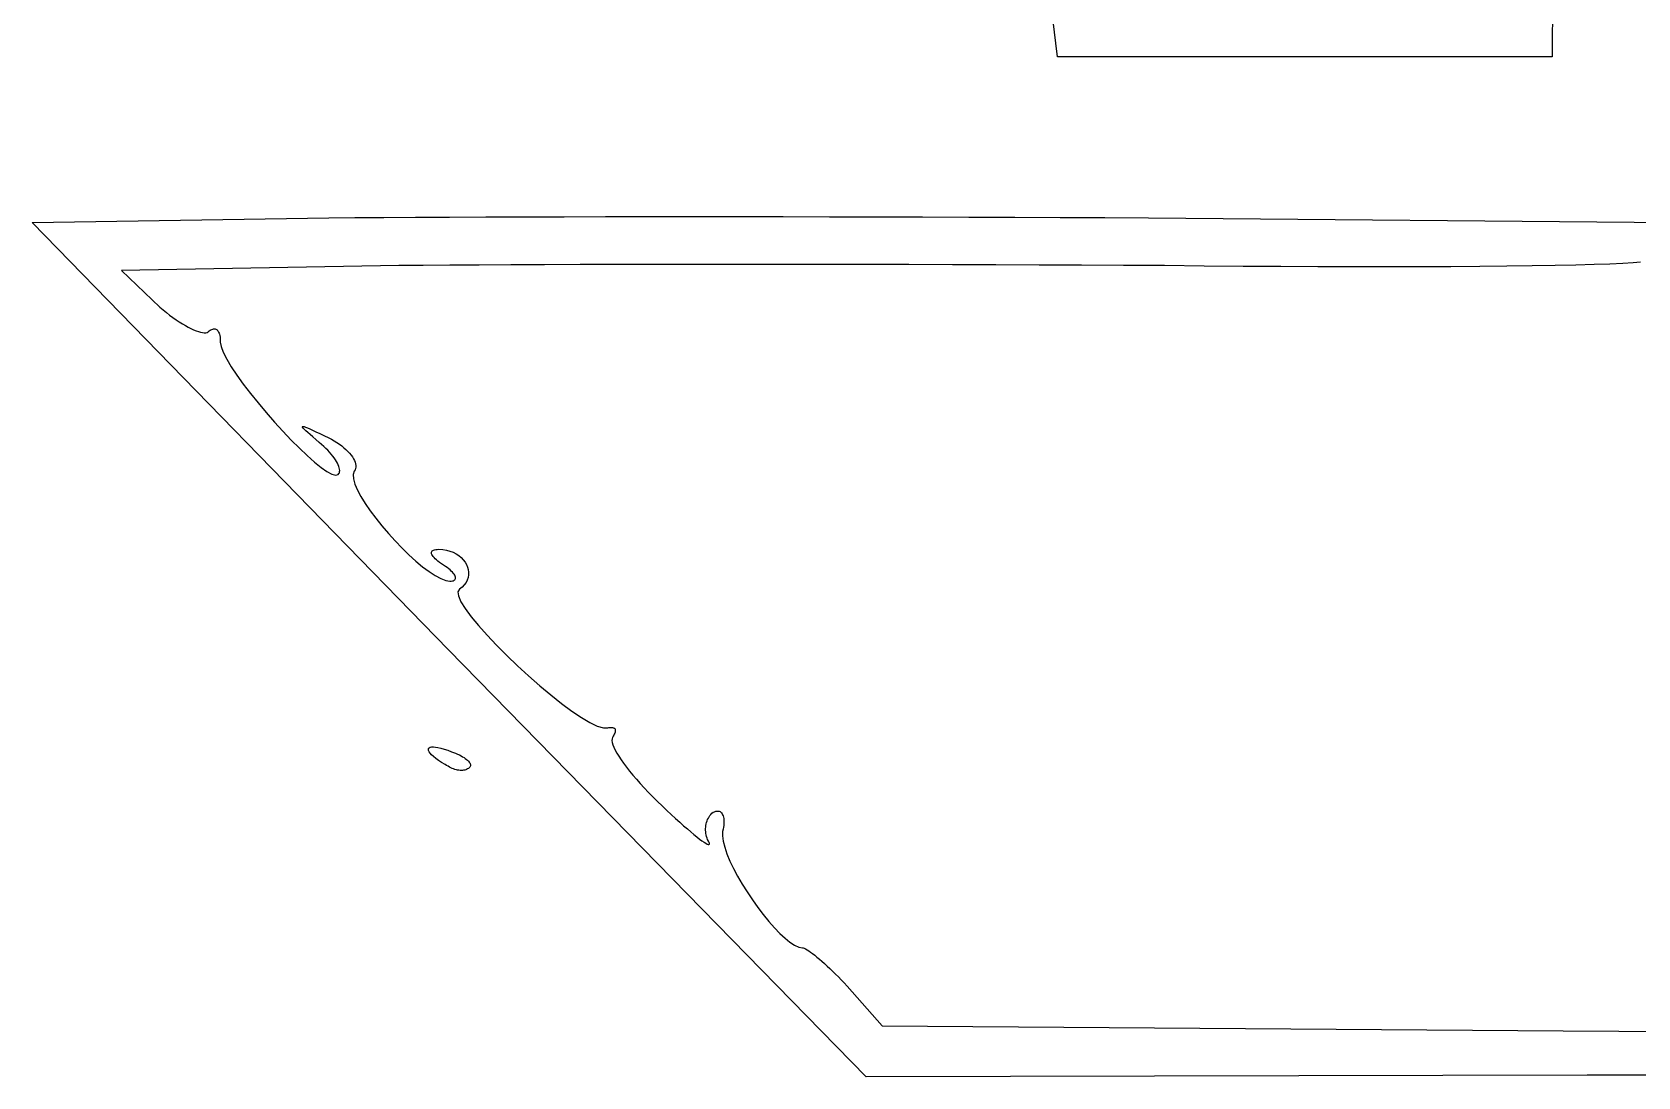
# Model space of a CAD drawing. Header units: metres. Extents: x -185 to 1201, y -340 to 309.
# Drawn here: x 868.35 to 886.11, y 54.33 to 65.89 of the extents above; entities that cross this region are included whole.
import ezdxf

# ---------------------------------------------------------------- set-up
doc = ezdxf.new("R2010")
doc.units = ezdxf.units.M

msp = doc.modelspace()

# ---------------------------------------------------------------- linework, layer by layer
for p, q in [((885.193, 70.6089), (885.158, 65.6171)), ((879.69, 65.6171), (879.637, 66.0404)), ((885.158, 65.6171), (879.69, 65.6171)), ((868.348, 63.7826), (871.629, 63.8356)), ((872.952, 59.0554), (868.348, 63.7826)), ((871.629, 63.8356), (871.918, 63.8381)), ((871.918, 63.8381), (872.238, 63.8403)), ((872.238, 63.8403), (872.588, 63.8423)), ((872.588, 63.8423), (872.964, 63.844)), ((872.964, 63.844), (873.365, 63.8455)), ((873.365, 63.8455), (873.788, 63.8467)), ((873.788, 63.8467), (874.231, 63.8476)), ((874.231, 63.8476), (874.69, 63.8483)), ((874.69, 63.8483), (875.165, 63.8486)), ((875.165, 63.8486), (875.652, 63.8488)), ((875.652, 63.8488), (876.15, 63.8486)), ((876.15, 63.8486), (876.655, 63.8483)), ((876.655, 63.8483), (877.166, 63.8476)), ((877.166, 63.8476), (877.68, 63.8467)), ((877.68, 63.8467), (878.194, 63.8455)), ((878.194, 63.8455), (878.707, 63.844)), ((878.707, 63.844), (879.216, 63.8423)), ((879.216, 63.8423), (879.719, 63.8403)), ((879.719, 63.8403), (880.212, 63.8381)), ((880.212, 63.8381), (880.695, 63.8356)), ((880.695, 63.8356), (886.481, 63.7826)), ((872.405, 63.3064), (869.336, 63.2535)), ((869.336, 63.2535), (869.759, 62.8478)), ((872.672, 63.3089), (872.405, 63.3064)), ((872.969, 63.3112), (872.672, 63.3089)), ((873.293, 63.3131), (872.969, 63.3112)), ((873.643, 63.3148), (873.293, 63.3131)), ((874.015, 63.3163), (873.643, 63.3148)), ((874.409, 63.3175), (874.015, 63.3163)), ((874.822, 63.3184), (874.409, 63.3175)), ((875.25, 63.3191), (874.822, 63.3184)), ((875.693, 63.3195), (875.25, 63.3191)), ((876.149, 63.3196), (875.693, 63.3195)), ((876.613, 63.3195), (876.149, 63.3196)), ((877.086, 63.3191), (876.613, 63.3195)), ((877.564, 63.3184), (877.086, 63.3191)), ((878.045, 63.3175), (877.564, 63.3184)), ((878.527, 63.3163), (878.045, 63.3175)), ((879.007, 63.3148), (878.527, 63.3163)), ((879.484, 63.3131), (879.007, 63.3148)), ((879.955, 63.3112), (879.484, 63.3131)), ((880.418, 63.3089), (879.955, 63.3112)), ((880.871, 63.3064), (880.418, 63.3089)), ((881.311, 63.3016), (880.871, 63.3064)), ((881.742, 63.2979), (881.311, 63.3016)), ((882.16, 63.2951), (881.742, 63.2979)), ((882.567, 63.2933), (882.16, 63.2951)), ((882.959, 63.2923), (882.567, 63.2933)), ((883.336, 63.2923), (882.959, 63.2923)), ((883.695, 63.293), (883.336, 63.2923)), ((884.037, 63.2945), (883.695, 63.293)), ((884.359, 63.2968), (884.037, 63.2945)), ((884.659, 63.2998), (884.359, 63.2968)), ((884.938, 63.3034), (884.659, 63.2998)), ((885.192, 63.3077), (884.938, 63.3034)), ((885.421, 63.3125), (885.192, 63.3077)), ((885.623, 63.3179), (885.421, 63.3125)), ((885.798, 63.3237), (885.623, 63.3179)), ((885.942, 63.3301), (885.798, 63.3237)), ((886.056, 63.3369), (885.942, 63.3301)), ((886.138, 63.344), (886.056, 63.3369)), ((869.759, 62.8478), (869.796, 62.8167)), ((869.796, 62.8167), (869.833, 62.787)), ((869.833, 62.787), (869.869, 62.7588)), ((869.869, 62.7588), (869.906, 62.7322)), ((869.906, 62.7322), (869.941, 62.7072)), ((869.941, 62.7072), (869.976, 62.6839)), ((869.976, 62.6839), (870.01, 62.6625)), ((870.01, 62.6625), (870.043, 62.6429)), ((870.043, 62.6429), (870.075, 62.6252)), ((870.075, 62.6252), (870.105, 62.6096)), ((870.105, 62.6096), (870.134, 62.5962)), ((870.134, 62.5962), (870.161, 62.5849)), ((870.161, 62.5849), (870.187, 62.5759)), ((870.187, 62.5759), (870.211, 62.5692)), ((870.211, 62.5692), (870.233, 62.565)), ((870.233, 62.565), (870.252, 62.5633)), ((870.252, 62.5633), (870.269, 62.5642)), ((870.269, 62.5642), (870.284, 62.5677)), ((870.284, 62.5677), (870.296, 62.5741)), ((870.296, 62.5741), (870.306, 62.5832)), ((870.306, 62.5832), (870.316, 62.5905)), ((870.316, 62.5905), (870.326, 62.5964)), ((870.326, 62.5964), (870.336, 62.601)), ((870.336, 62.601), (870.346, 62.6042)), ((870.346, 62.6042), (870.355, 62.6061)), ((870.355, 62.6061), (870.363, 62.6065)), ((870.363, 62.6065), (870.372, 62.6056)), ((870.372, 62.6056), (870.38, 62.6032)), ((870.38, 62.6032), (870.387, 62.5994)), ((870.387, 62.5994), (870.394, 62.5942)), ((870.394, 62.5942), (870.4, 62.5875)), ((870.4, 62.5875), (870.406, 62.5794)), ((870.406, 62.5794), (870.411, 62.5697)), ((870.411, 62.5697), (870.416, 62.5586)), ((870.416, 62.5586), (870.42, 62.546)), ((870.42, 62.546), (870.423, 62.5318)), ((870.423, 62.5318), (870.426, 62.5161)), ((870.426, 62.5161), (870.428, 62.4989)), ((870.428, 62.4989), (870.429, 62.4801)), ((870.429, 62.4801), (870.429, 62.4597)), ((870.429, 62.4597), (870.438, 62.41)), ((870.438, 62.41), (870.462, 62.3468)), ((870.462, 62.3468), (870.5, 62.2719)), ((870.5, 62.2719), (870.551, 62.1872)), ((870.551, 62.1872), (870.613, 62.0945)), ((870.613, 62.0945), (870.684, 61.9957)), ((870.684, 61.9957), (870.763, 61.8925)), ((870.763, 61.8925), (870.848, 61.7869)), ((870.848, 61.7869), (870.937, 61.6806)), ((870.937, 61.6806), (871.029, 61.5756)), ((871.029, 61.5756), (871.122, 61.4736)), ((871.122, 61.4736), (871.214, 61.3764)), ((871.336, 61.5236), (871.338, 61.5271)), ((871.339, 61.517), (871.336, 61.5236)), ((871.338, 61.5271), (871.344, 61.5275)), ((871.347, 61.5072), (871.339, 61.517)), ((871.344, 61.5275), (871.355, 61.525)), ((871.359, 61.4944), (871.347, 61.5072)), ((871.355, 61.525), (871.371, 61.5195)), ((871.376, 61.4783), (871.359, 61.4944)), ((871.371, 61.5195), (871.392, 61.5111)), ((871.397, 61.459), (871.376, 61.4783)), ((871.392, 61.5111), (871.419, 61.4998)), ((871.422, 61.4364), (871.397, 61.459)), ((871.419, 61.4998), (871.45, 61.4856)), ((871.45, 61.4856), (871.487, 61.4687)), ((871.487, 61.4687), (871.529, 61.449)), ((871.529, 61.449), (871.576, 61.4265)), ((871.214, 61.3764), (871.304, 61.286)), ((871.304, 61.286), (871.39, 61.2041)), ((871.451, 61.4104), (871.422, 61.4364)), ((871.485, 61.3811), (871.451, 61.4104)), ((871.523, 61.3485), (871.485, 61.3811)), ((871.549, 61.3272), (871.523, 61.3485)), ((871.573, 61.3057), (871.549, 61.3272)), ((871.596, 61.2842), (871.573, 61.3057)), ((871.576, 61.4265), (871.629, 61.4014)), ((871.618, 61.2627), (871.596, 61.2842)), ((871.629, 61.4014), (871.66, 61.385)), ((871.66, 61.385), (871.69, 61.3677)), ((871.69, 61.3677), (871.719, 61.3495)), ((871.719, 61.3495), (871.746, 61.3307)), ((871.746, 61.3307), (871.772, 61.3113)), ((871.772, 61.3113), (871.796, 61.2914)), ((871.796, 61.2914), (871.819, 61.2711)), ((871.819, 61.2711), (871.84, 61.2507)), ((871.39, 61.2041), (871.471, 61.1327)), ((871.471, 61.1327), (871.545, 61.0734)), ((871.638, 61.2413), (871.618, 61.2627)), ((871.656, 61.22), (871.638, 61.2413)), ((871.673, 61.1991), (871.656, 61.22)), ((871.689, 61.1786), (871.673, 61.1991)), ((871.703, 61.1585), (871.689, 61.1786)), ((871.715, 61.139), (871.703, 61.1585)), ((871.725, 61.1202), (871.715, 61.139)), ((871.734, 61.1021), (871.725, 61.1202)), ((871.74, 61.0849), (871.734, 61.1021)), ((871.84, 61.2507), (871.859, 61.2301)), ((871.859, 61.2301), (871.876, 61.2096)), ((871.876, 61.2096), (871.89, 61.1891)), ((871.89, 61.1891), (871.903, 61.169)), ((871.903, 61.169), (871.913, 61.1492)), ((871.913, 61.1492), (871.921, 61.1299)), ((871.921, 61.1299), (871.926, 61.1112)), ((871.926, 61.1112), (871.929, 61.0932)), ((871.929, 61.0932), (871.929, 61.0761)), ((871.545, 61.0734), (871.609, 61.0283)), ((871.609, 61.0283), (871.664, 60.9991)), ((871.664, 60.9991), (871.706, 60.9876)), ((871.706, 60.9876), (871.734, 60.9957)), ((871.734, 60.9957), (871.741, 61.0044)), ((871.745, 61.0686), (871.74, 61.0849)), ((871.741, 61.0044), (871.746, 61.0146)), ((871.749, 61.0533), (871.745, 61.0686)), ((871.746, 61.0146), (871.749, 61.0262)), ((871.75, 61.0392), (871.749, 61.0533)), ((871.749, 61.0262), (871.75, 61.0392)), ((871.911, 61.031), (871.9, 60.9935)), ((871.9, 60.9935), (871.903, 60.9455)), ((871.903, 60.9455), (871.919, 60.8882)), ((871.92, 61.0448), (871.911, 61.031)), ((871.926, 61.0599), (871.92, 61.0448)), ((871.929, 61.0761), (871.926, 61.0599)), ((871.919, 60.8882), (871.946, 60.8231)), ((871.946, 60.8231), (871.984, 60.7515)), ((871.984, 60.7515), (872.032, 60.6747)), ((872.032, 60.6747), (872.087, 60.5942)), ((872.087, 60.5942), (872.149, 60.5111)), ((872.149, 60.5111), (872.216, 60.427)), ((872.216, 60.427), (872.288, 60.343)), ((872.288, 60.343), (872.363, 60.2607)), ((872.363, 60.2607), (872.439, 60.1813)), ((872.439, 60.1813), (872.516, 60.1062)), ((872.516, 60.1062), (872.593, 60.0368)), ((872.593, 60.0368), (872.667, 59.9743)), ((872.765, 60.1351), (872.768, 60.1422)), ((872.765, 60.127), (872.765, 60.1351)), ((872.766, 60.1182), (872.765, 60.127)), ((872.77, 60.1085), (872.766, 60.1182)), ((872.768, 60.1422), (872.773, 60.1486)), ((872.776, 60.0981), (872.77, 60.1085)), ((872.773, 60.1486), (872.78, 60.154)), ((872.784, 60.0869), (872.776, 60.0981)), ((872.78, 60.154), (872.789, 60.1585)), ((872.794, 60.075), (872.784, 60.0869)), ((872.789, 60.1585), (872.8, 60.162)), ((872.806, 60.0625), (872.794, 60.075)), ((872.8, 60.162), (872.813, 60.1646)), ((872.82, 60.0493), (872.806, 60.0625)), ((872.813, 60.1646), (872.828, 60.1661)), ((872.837, 60.0354), (872.82, 60.0493)), ((872.828, 60.1661), (872.846, 60.1667)), ((872.855, 60.0209), (872.837, 60.0354)), ((872.846, 60.1667), (872.889, 60.1645)), ((872.889, 60.1645), (872.931, 60.1581)), ((872.931, 60.1581), (872.969, 60.148)), ((872.969, 60.148), (873.005, 60.1344)), ((873.005, 60.1344), (873.038, 60.1176)), ((873.038, 60.1176), (873.067, 60.0981)), ((873.067, 60.0981), (873.094, 60.0761)), ((873.094, 60.0761), (873.117, 60.0521)), ((873.117, 60.0521), (873.136, 60.0263)), ((872.667, 59.9743), (872.739, 59.9202)), ((872.739, 59.9202), (872.806, 59.8757)), ((872.806, 59.8757), (872.868, 59.8423)), ((872.876, 60.0059), (872.855, 60.0209)), ((872.899, 59.9903), (872.876, 60.0059)), ((872.919, 59.9771), (872.899, 59.9903)), ((872.938, 59.9639), (872.919, 59.9771)), ((872.955, 59.9509), (872.938, 59.9639)), ((872.97, 59.9381), (872.955, 59.9509)), ((872.984, 59.9255), (872.97, 59.9381)), ((872.996, 59.9133), (872.984, 59.9255)), ((873.006, 59.9015), (872.996, 59.9133)), ((873.015, 59.8901), (873.006, 59.9015)), ((873.022, 59.8793), (873.015, 59.8901)), ((873.027, 59.869), (873.022, 59.8793)), ((873.03, 59.8594), (873.027, 59.869)), ((873.031, 59.8506), (873.03, 59.8594)), ((873.03, 59.8425), (873.031, 59.8506)), ((873.136, 60.0263), (873.152, 59.9991)), ((873.152, 59.9991), (873.164, 59.9708)), ((873.171, 59.8541), (873.161, 59.8257)), ((873.164, 59.9708), (873.172, 59.9419)), ((873.175, 59.8832), (873.171, 59.8541)), ((873.172, 59.9419), (873.176, 59.9125)), ((873.176, 59.9125), (873.175, 59.8832)), ((872.868, 59.8423), (872.922, 59.8212)), ((872.922, 59.8212), (872.969, 59.8139)), ((872.969, 59.8139), (872.984, 59.8145)), ((872.984, 59.8145), (872.997, 59.8165)), ((872.997, 59.8165), (873.007, 59.8195)), ((873.007, 59.8195), (873.016, 59.8238)), ((873.016, 59.8238), (873.023, 59.829)), ((873.023, 59.829), (873.027, 59.8353)), ((873.027, 59.8353), (873.03, 59.8425)), ((873.075, 59.7257), (873.056, 59.6972)), ((873.056, 59.6972), (873.062, 59.6503)), ((873.104, 59.748), (873.075, 59.7257)), ((873.128, 59.7723), (873.104, 59.748)), ((873.147, 59.7984), (873.128, 59.7723)), ((873.161, 59.8257), (873.147, 59.7984)), ((873.062, 59.6503), (873.091, 59.5873)), ((873.091, 59.5873), (873.139, 59.5102)), ((873.139, 59.5102), (873.205, 59.4214)), ((873.205, 59.4214), (873.286, 59.3231)), ((873.286, 59.3231), (873.38, 59.2175)), ((873.38, 59.2175), (873.485, 59.1068)), ((877.573, 54.3282), (872.952, 59.0554)), ((873.485, 59.1068), (873.598, 58.9932)), ((873.598, 58.9932), (873.717, 58.879)), ((873.717, 58.879), (873.839, 58.7664)), ((873.839, 58.7664), (873.963, 58.6576)), ((873.963, 58.6576), (874.085, 58.5549)), ((874.085, 58.5549), (874.204, 58.4604)), ((874.204, 58.4604), (874.318, 58.3763)), ((874.318, 58.3763), (874.423, 58.305)), ((874.423, 58.305), (874.518, 58.2486)), ((874.518, 58.2486), (874.599, 58.2093)), ((874.599, 58.2093), (874.666, 58.1894)), ((874.666, 58.1894), (874.715, 58.1911)), ((874.715, 58.1911), (874.728, 58.1934)), ((874.728, 58.1934), (874.74, 58.1948)), ((874.74, 58.1948), (874.75, 58.1955)), ((874.75, 58.1955), (874.76, 58.1953)), ((874.76, 58.1953), (874.768, 58.1944)), ((874.768, 58.0853), (874.763, 58.0702)), ((874.768, 58.1944), (874.776, 58.1927)), ((874.776, 58.0981), (874.768, 58.0853)), ((874.776, 58.1927), (874.782, 58.1902)), ((874.782, 58.1102), (874.776, 58.0981)), ((874.782, 58.1902), (874.787, 58.1869)), ((874.787, 58.1214), (874.782, 58.1102)), ((874.787, 58.1869), (874.792, 58.1828)), ((874.792, 58.1319), (874.787, 58.1214)), ((874.792, 58.1828), (874.795, 58.1779)), ((874.795, 58.1415), (874.792, 58.1319)), ((874.795, 58.1779), (874.797, 58.1722)), ((874.797, 58.1504), (874.795, 58.1415)), ((874.797, 58.1722), (874.798, 58.1657)), ((874.798, 58.1584), (874.797, 58.1504)), ((874.798, 58.1657), (874.798, 58.1584)), ((872.731, 57.9515), (872.733, 57.9618)), ((872.733, 57.9392), (872.731, 57.9515)), ((872.733, 57.9618), (872.74, 57.97)), ((872.739, 57.9251), (872.733, 57.9392)), ((872.75, 57.9092), (872.739, 57.9251)), ((872.74, 57.97), (872.751, 57.9759)), ((872.766, 57.8918), (872.75, 57.9092)), ((872.751, 57.9759), (872.766, 57.9795)), ((872.766, 57.9795), (872.786, 57.9805)), ((872.786, 57.9805), (872.81, 57.9789)), ((872.81, 57.9789), (872.837, 57.9745)), ((872.837, 57.9745), (872.869, 57.9672)), ((872.869, 57.9672), (872.904, 57.9569)), ((872.904, 57.9569), (872.944, 57.9433)), ((872.944, 57.9433), (872.987, 57.9265)), ((872.987, 57.9265), (873.01, 57.9183)), ((873.01, 57.9183), (873.032, 57.9097)), ((873.032, 57.9097), (873.053, 57.9006)), ((873.053, 57.9006), (873.073, 57.8913)), ((874.763, 58.0702), (874.761, 58.0517)), ((874.761, 58.0517), (874.764, 58.0298)), ((874.764, 58.0298), (874.771, 58.0047)), ((874.771, 58.0047), (874.782, 57.9767)), ((874.782, 57.9767), (874.796, 57.9459)), ((874.796, 57.9459), (874.815, 57.9125)), ((874.815, 57.9125), (874.836, 57.8767)), ((872.786, 57.8729), (872.766, 57.8918)), ((872.812, 57.8527), (872.786, 57.8729)), ((872.842, 57.8313), (872.812, 57.8527)), ((872.876, 57.8088), (872.842, 57.8313)), ((872.916, 57.7854), (872.876, 57.8088)), ((872.932, 57.7752), (872.916, 57.7854)), ((872.948, 57.7659), (872.932, 57.7752)), ((872.964, 57.7573), (872.948, 57.7659)), ((872.979, 57.7496), (872.964, 57.7573)), ((872.995, 57.7427), (872.979, 57.7496)), ((873.01, 57.7367), (872.995, 57.7427)), ((873.025, 57.7315), (873.01, 57.7367)), ((873.04, 57.7273), (873.025, 57.7315)), ((873.054, 57.7239), (873.04, 57.7273)), ((873.068, 57.7215), (873.054, 57.7239)), ((873.082, 57.72), (873.068, 57.7215)), ((873.073, 57.8913), (873.092, 57.8816)), ((873.095, 57.7194), (873.082, 57.72)), ((873.092, 57.8816), (873.109, 57.8718)), ((873.108, 57.7197), (873.095, 57.7194)), ((873.12, 57.7211), (873.108, 57.7197)), ((873.109, 57.8718), (873.125, 57.8618)), ((873.132, 57.7234), (873.12, 57.7211)), ((873.125, 57.8618), (873.139, 57.8517)), ((873.143, 57.7267), (873.132, 57.7234)), ((873.139, 57.8517), (873.152, 57.8417)), ((873.154, 57.731), (873.143, 57.7267)), ((873.152, 57.8417), (873.163, 57.8317)), ((873.163, 57.7364), (873.154, 57.731)), ((873.163, 57.8317), (873.173, 57.8219)), ((873.173, 57.7427), (873.163, 57.7364)), ((873.173, 57.8219), (873.181, 57.8122)), ((873.181, 57.7501), (873.173, 57.7427)), ((873.181, 57.8122), (873.188, 57.8028)), ((873.188, 57.7558), (873.181, 57.7501)), ((873.188, 57.8028), (873.192, 57.7938)), ((873.193, 57.7622), (873.188, 57.7558)), ((873.192, 57.7938), (873.195, 57.7851)), ((873.195, 57.7693), (873.193, 57.7622)), ((873.195, 57.7851), (873.196, 57.7769)), ((873.196, 57.7769), (873.195, 57.7693)), ((874.836, 57.8767), (874.861, 57.8387)), ((874.861, 57.8387), (874.89, 57.7986)), ((874.89, 57.7986), (874.921, 57.7567)), ((874.921, 57.7567), (874.955, 57.7132)), ((874.955, 57.7132), (874.992, 57.6681)), ((874.992, 57.6681), (875.031, 57.6218)), ((875.031, 57.6218), (875.073, 57.5743)), ((875.073, 57.5743), (875.118, 57.5259)), ((875.118, 57.5259), (875.164, 57.4768)), ((875.164, 57.4768), (875.213, 57.4271)), ((875.213, 57.4271), (875.263, 57.377)), ((875.263, 57.377), (875.315, 57.3268)), ((875.315, 57.3268), (875.367, 57.2777)), ((875.367, 57.2777), (875.417, 57.2312)), ((875.417, 57.2312), (875.465, 57.1872)), ((875.465, 57.1872), (875.511, 57.1459)), ((875.819, 57.1766), (875.827, 57.1918)), ((875.827, 57.1918), (875.835, 57.2063)), ((875.835, 57.2063), (875.845, 57.2201)), ((875.845, 57.2201), (875.855, 57.2331)), ((875.855, 57.2331), (875.867, 57.2451)), ((875.867, 57.2451), (875.88, 57.2563)), ((875.88, 57.2563), (875.895, 57.263)), ((875.895, 57.263), (875.909, 57.2675)), ((875.909, 57.2675), (875.922, 57.2697)), ((875.922, 57.2697), (875.935, 57.2698)), ((875.935, 57.2698), (875.946, 57.2678)), ((875.946, 57.2678), (875.956, 57.2639)), ((875.956, 57.2639), (875.965, 57.258)), ((875.965, 57.258), (875.973, 57.2503)), ((875.973, 57.2503), (875.98, 57.2409)), ((875.98, 57.2409), (875.985, 57.2298)), ((875.985, 57.2298), (875.99, 57.2171)), ((875.99, 57.2171), (875.994, 57.2029)), ((875.994, 57.2029), (875.997, 57.1873)), ((875.997, 57.1873), (875.998, 57.1703)), ((875.511, 57.1459), (875.554, 57.1074)), ((875.554, 57.1074), (875.595, 57.0719)), ((875.595, 57.0719), (875.633, 57.0393)), ((875.633, 57.0393), (875.668, 57.0099)), ((875.668, 57.0099), (875.7, 56.9837)), ((875.797, 57.0759), (875.798, 57.0934)), ((875.797, 57.0583), (875.797, 57.0759)), ((875.798, 57.0407), (875.797, 57.0583)), ((875.798, 57.0934), (875.8, 57.1107)), ((875.8, 57.0231), (875.798, 57.0407)), ((875.8, 57.1107), (875.803, 57.1278)), ((875.803, 57.0056), (875.8, 57.0231)), ((875.803, 57.1278), (875.808, 57.1445)), ((875.808, 57.1445), (875.813, 57.1608)), ((875.813, 57.1608), (875.819, 57.1766)), ((875.985, 57.0446), (875.983, 56.9947)), ((875.99, 57.068), (875.985, 57.0446)), ((875.994, 57.0905), (875.99, 57.068)), ((875.997, 57.1121), (875.994, 57.0905)), ((875.998, 57.1326), (875.997, 57.1121)), ((875.998, 57.1703), (875.999, 57.1521)), ((875.999, 57.1521), (875.998, 57.1326)), ((875.7, 56.9837), (875.73, 56.9608)), ((875.73, 56.9608), (875.756, 56.9414)), ((875.756, 56.9414), (875.779, 56.9255)), ((875.779, 56.9255), (875.798, 56.9133)), ((875.798, 56.9133), (875.814, 56.9048)), ((875.808, 56.9884), (875.803, 57.0056)), ((875.813, 56.9715), (875.808, 56.9884)), ((875.819, 56.9549), (875.813, 56.9715)), ((875.814, 56.9048), (875.826, 56.9002)), ((875.827, 56.9388), (875.819, 56.9549)), ((875.826, 56.9002), (875.834, 56.8995)), ((875.835, 56.9225), (875.827, 56.9388)), ((875.834, 56.8995), (875.839, 56.903)), ((875.839, 56.9106), (875.835, 56.9225)), ((875.839, 56.903), (875.839, 56.9106)), ((875.983, 56.9947), (875.991, 56.9357)), ((875.991, 56.9357), (876.008, 56.8689)), ((876.008, 56.8689), (876.033, 56.7955)), ((876.033, 56.7955), (876.066, 56.7169)), ((876.066, 56.7169), (876.106, 56.6342)), ((876.106, 56.6342), (876.151, 56.5488)), ((876.151, 56.5488), (876.202, 56.4618)), ((876.202, 56.4618), (876.256, 56.3746)), ((876.256, 56.3746), (876.314, 56.2883)), ((876.314, 56.2883), (876.374, 56.2043)), ((876.374, 56.2043), (876.435, 56.1238)), ((876.435, 56.1238), (876.497, 56.0481)), ((876.497, 56.0481), (876.558, 55.9784)), ((876.558, 55.9784), (876.618, 55.916)), ((876.618, 55.916), (876.676, 55.8621)), ((876.676, 55.8621), (876.73, 55.818)), ((876.73, 55.818), (876.781, 55.7849)), ((876.781, 55.7849), (876.827, 55.7641)), ((876.827, 55.7641), (876.867, 55.7569)), ((876.867, 55.7569), (876.877, 55.7555)), ((876.877, 55.7555), (876.888, 55.7513)), ((876.888, 55.7513), (876.902, 55.7444)), ((876.902, 55.7444), (876.919, 55.7349)), ((876.919, 55.7349), (876.937, 55.723)), ((876.937, 55.723), (876.957, 55.7088)), ((876.957, 55.7088), (876.979, 55.6924)), ((876.979, 55.6924), (877.003, 55.674)), ((877.003, 55.674), (877.028, 55.6535)), ((877.028, 55.6535), (877.055, 55.6313)), ((877.055, 55.6313), (877.082, 55.6073)), ((877.082, 55.6073), (877.111, 55.5817)), ((877.111, 55.5817), (877.141, 55.5546)), ((877.141, 55.5546), (877.171, 55.5262)), ((877.171, 55.5262), (877.202, 55.4965)), ((877.202, 55.4965), (877.234, 55.4657)), ((877.234, 55.4657), (877.265, 55.4339)), ((877.265, 55.4339), (877.297, 55.4012)), ((877.297, 55.4012), (877.329, 55.3677)), ((877.329, 55.3677), (877.361, 55.3336)), ((877.361, 55.3336), (877.749, 54.8926)), ((877.749, 54.8926), (885.281, 54.8397)), ((885.281, 54.8397), (885.895, 54.8348)), ((885.895, 54.8348), (886.496, 54.8307)), ((885.546, 54.3458), (877.573, 54.3282)), ((893.536, 54.3458), (885.546, 54.3458))]:
    msp.add_line(p, q)

doc.saveas('drawing.dxf')
